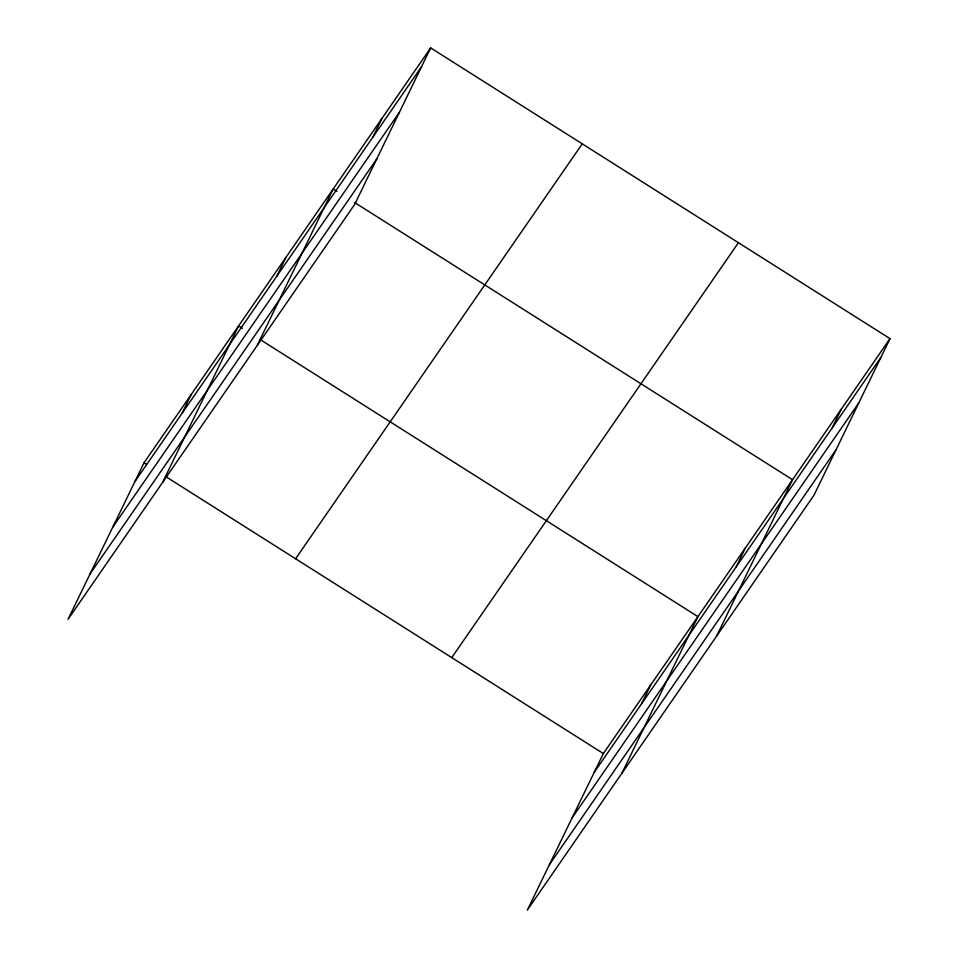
<?xml version="1.0" encoding="UTF-8"?>
<svg xmlns="http://www.w3.org/2000/svg" width="958" height="958" viewBox="0 0 958 958"><rect width="100%" height="100%" fill="white"/><g stroke="black" fill="none" stroke-linecap="round" stroke-linejoin="round"><path stroke-width="1.44" d="M430.669 47.9L144.011 462.822L67.994 619.359L354.664 204.449L430.669 47.9L890.006 338.641L813.989 495.178L527.331 910.1L603.336 753.551L890.006 338.641M182.176 413.149L191.301 394.361M162.597 482.437L238.602 325.9L242.398 328.295M276.778 276.227L285.903 257.439M257.187 345.515L333.204 188.977L337 191.372M372.818 137.233L381.943 118.433M641.513 703.89L650.638 685.09M621.922 773.178L697.939 616.629L260.085 339.491M736.115 566.968L745.24 548.168M716.524 636.256L792.541 479.707L354.676 202.569M832.155 427.963L841.28 409.174M134.874 481.611L421.544 66.689M112.805 527.068L399.474 112.158M90.064 573.902L376.734 158.992M295.591 558.754L582.26 143.844M451.757 657.607L738.426 242.697M594.211 772.352L880.881 357.43M572.142 817.809L858.811 402.887M549.401 864.643L836.071 449.721M144.011 462.822L146.526 464.414M165.483 476.413L603.336 753.551"/></g></svg>
